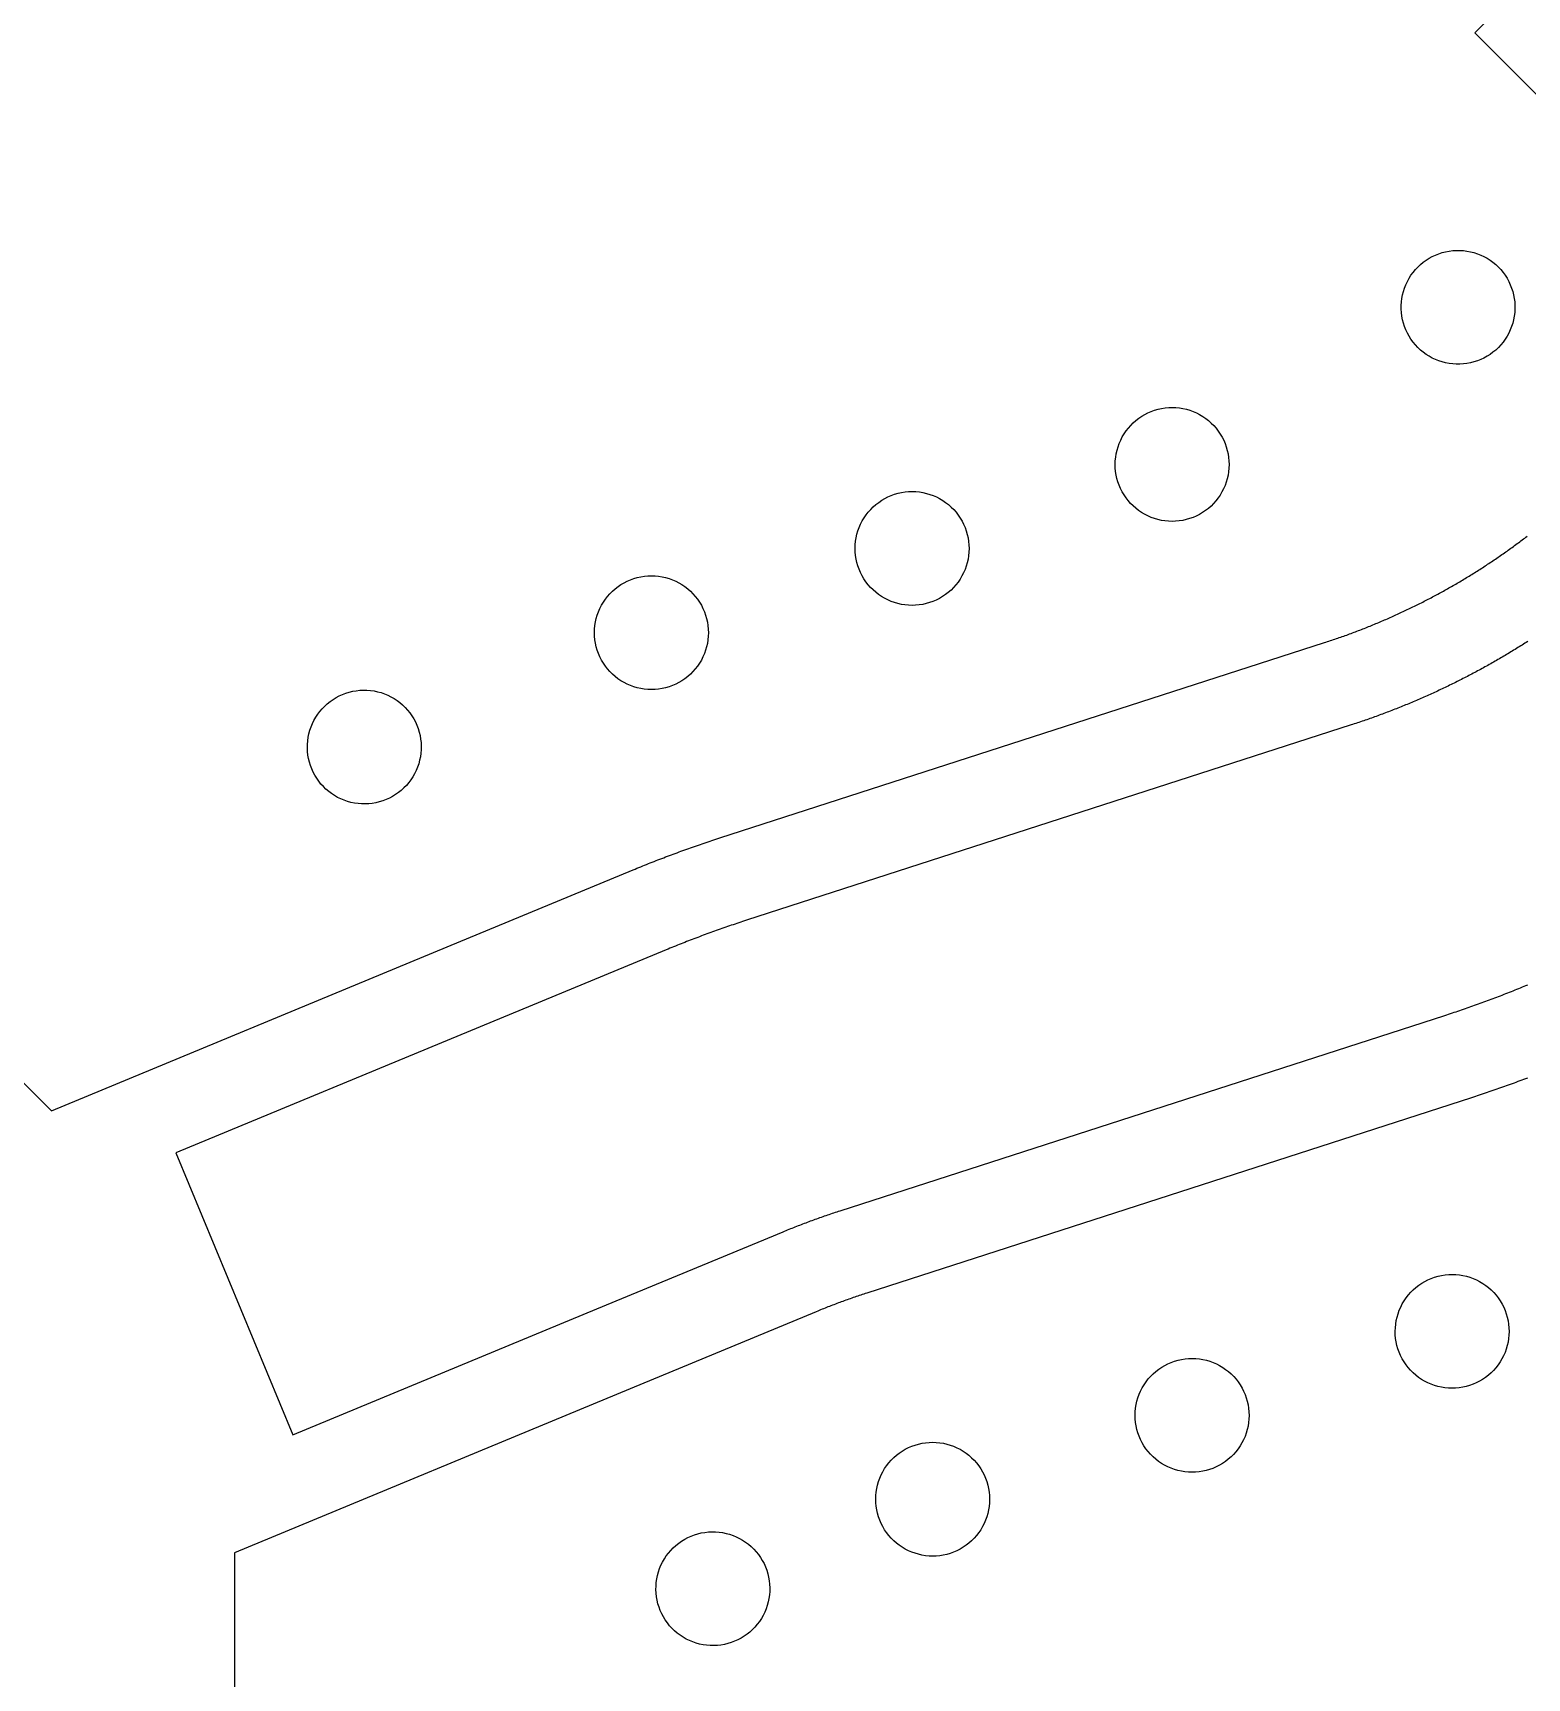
# Model space of a CAD drawing. Extents: x -13500 to 13500, y -13500 to 13500.
# Drawn here: x -7126 to -3845, y -3612 to 0 of the extents above; entities that cross this region are included whole.
import ezdxf

# ---------------------------------------------------------------- set-up
doc = ezdxf.new("R2010")
doc.units = 13
doc.header["$MEASUREMENT"] = 0
doc.layers.add('L0D0', color=1, linetype='Continuous')
doc.layers.add('L7D0', color=3, linetype='Continuous')

msp = doc.modelspace()

# ---------------------------------------------------------------- linework, layer by layer
at = {"layer": 'L0D0'}
for points in [[(-3341.08, -618.718), (-3959.798, 0), (-3341.08, 618.718)], [(-7747.336, -1704.341), (-7085.162, -2366.515), (-6216.289, -2006.615), (-6216.289, -2006.615), (-5807.628, -1837.342), (-5803.466, -1835.623), (-5799.301, -1833.911), (-5795.134, -1832.206), (-5790.963, -1830.509), (-5786.789, -1828.819), (-5782.612, -1827.137), (-5778.432, -1825.462), (-5774.249, -1823.795), (-5770.063, -1822.135), (-5765.875, -1820.482), (-5761.683, -1818.837), (-5757.488, -1817.2), (-5753.291, -1815.57), (-5749.09, -1813.947), (-5744.887, -1812.332), (-5740.681, -1810.724), (-5736.471, -1809.124), (-5732.26, -1807.532), (-5728.045, -1805.947), (-5723.827, -1804.369), (-5719.607, -1802.799), (-5715.384, -1801.237), (-5711.158, -1799.682), (-5706.929, -1798.134), (-5702.697, -1796.595), (-5698.463, -1795.062), (-5694.226, -1793.537), (-5689.987, -1792.02), (-5685.744, -1790.511), (-5681.499, -1789.009), (-5677.251, -1787.514), (-5673.001, -1786.027), (-5668.748, -1784.548), (-5664.492, -1783.076), (-5660.234, -1781.612), (-5655.973, -1780.155), (-5651.71, -1778.706), (-5647.444, -1777.265), (-5643.175, -1775.831), (-5638.904, -1774.405), (-5634.63, -1772.987), (-5630.354, -1771.576), (-5626.075, -1770.173), (-5621.794, -1768.777), (-5617.51, -1767.389), (-4289.86, -1338.519), (-4286.591, -1337.459), (-4283.325, -1336.391), (-4280.061, -1335.316), (-4276.799, -1334.233), (-4273.541, -1333.142), (-4270.284, -1332.044), (-4267.031, -1330.939), (-4263.779, -1329.825), (-4260.531, -1328.704), (-4257.285, -1327.576), (-4254.042, -1326.44), (-4250.801, -1325.296), (-4247.563, -1324.145), (-4244.328, -1322.987), (-4241.095, -1321.82), (-4237.866, -1320.647), (-4234.639, -1319.465), (-4231.414, -1318.277), (-4228.193, -1317.08), (-4224.974, -1315.877), (-4221.758, -1314.665), (-4218.545, -1313.447), (-4215.335, -1312.221), (-4212.127, -1310.987), (-4208.923, -1309.746), (-4205.721, -1308.497), (-4202.523, -1307.241), (-4199.327, -1305.977), (-4196.134, -1304.706), (-4192.944, -1303.428), (-4189.758, -1302.142), (-4186.574, -1300.849), (-4183.393, -1299.548), (-4180.215, -1298.24), (-4177.04, -1296.925), (-4173.869, -1295.602), (-4170.7, -1294.272), (-4167.535, -1292.934), (-4164.373, -1291.589), (-4161.213, -1290.237), (-4158.057, -1288.877), (-4154.905, -1287.51), (-4151.755, -1286.135), (-4148.608, -1284.754), (-4145.465, -1283.364), (-4142.325, -1281.968), (-4139.189, -1280.564), (-4136.055, -1279.153), (-4132.925, -1277.735), (-4129.798, -1276.309), (-4126.675, -1274.877), (-4123.555, -1273.436), (-4120.438, -1271.989), (-4117.325, -1270.534), (-4114.215, -1269.072), (-4111.108, -1267.603), (-4108.005, -1266.127), (-4104.905, -1264.643), (-4101.809, -1263.152), (-4098.716, -1261.654), (-4095.627, -1260.149), (-4092.541, -1258.637), (-4089.459, -1257.117), (-4086.38, -1255.59), (-4083.305, -1254.056), (-4080.234, -1252.515), (-4077.166, -1250.967), (-4074.102, -1249.411), (-4071.041, -1247.849), (-4067.984, -1246.279), (-4064.931, -1244.702), (-4061.881, -1243.118), (-4058.835, -1241.527), (-4055.793, -1239.929), (-4052.754, -1238.324), (-4049.719, -1236.712), (-4046.688, -1235.092), (-4043.661, -1233.466), (-4040.638, -1231.832), (-4037.618, -1230.192), (-4034.602, -1228.544), (-4031.59, -1226.89), (-4028.582, -1225.228), (-4025.578, -1223.56), (-4022.578, -1221.884), (-4019.582, -1220.202), (-4016.589, -1218.512), (-4013.601, -1216.816), (-4010.616, -1215.112), (-4007.635, -1213.402), (-4004.659, -1211.685), (-4001.686, -1209.96), (-3998.718, -1208.229), (-3995.753, -1206.491), (-3992.793, -1204.746), (-3989.836, -1202.994), (-3986.884, -1201.235), (-3983.936, -1199.47), (-3980.992, -1197.697), (-3978.052, -1195.918), (-3975.116, -1194.132), (-3972.185, -1192.339), (-3969.257, -1190.539), (-3966.334, -1188.732), (-3963.415, -1186.919), (-3960.5, -1185.098), (-3957.59, -1183.271), (-3954.683, -1181.437), (-3951.782, -1179.597), (-3948.884, -1177.75), (-3945.99, -1175.895), (-3943.101, -1174.035), (-3940.217, -1172.167), (-3937.336, -1170.293), (-3934.46, -1168.412), (-3931.589, -1166.524), (-3928.722, -1164.63), (-3925.859, -1162.729), (-3923.001, -1160.821), (-3920.147, -1158.907), (-3917.298, -1156.986), (-3914.453, -1155.058), (-3911.612, -1153.124), (-3908.776, -1151.183), (-3905.945, -1149.235), (-3903.118, -1147.281), (-3900.296, -1145.321), (-3897.478, -1143.353), (-3894.665, -1141.38), (-3891.857, -1139.399), (-3889.053, -1137.412), (-3886.254, -1135.419), (-3883.459, -1133.419), (-3880.669, -1131.413), (-3877.884, -1129.4), (-3875.103, -1127.38), (-3872.328, -1125.354), (-3869.557, -1123.322), (-3866.79, -1121.283), (-3864.029, -1119.238), (-3861.272, -1117.187), (-3858.52, -1115.128), (-3855.773, -1113.064), (-3853.03, -1110.993), (-3850.293, -1108.916), (-3847.56, -1106.832), (-3844.832, -1104.742)], [(-3843.624, -1335.962), (-3846.694, -1337.928), (-3849.768, -1339.888), (-3852.846, -1341.841), (-3855.929, -1343.787), (-3859.016, -1345.727), (-3862.107, -1347.659), (-3865.202, -1349.585), (-3868.302, -1351.505), (-3871.406, -1353.417), (-3874.514, -1355.323), (-3877.626, -1357.221), (-3880.742, -1359.113), (-3883.863, -1360.998), (-3886.987, -1362.877), (-3890.116, -1364.748), (-3893.249, -1366.613), (-3896.385, -1368.471), (-3899.526, -1370.321), (-3902.671, -1372.165), (-3905.82, -1374.002), (-3908.973, -1375.833), (-3912.13, -1377.656), (-3915.291, -1379.472), (-3918.456, -1381.282), (-3921.625, -1383.084), (-3924.798, -1384.88), (-3927.974, -1386.668), (-3931.155, -1388.45), (-3934.34, -1390.225), (-3937.528, -1391.992), (-3940.72, -1393.753), (-3943.916, -1395.507), (-3947.116, -1397.254), (-3950.32, -1398.993), (-3953.528, -1400.726), (-3956.739, -1402.452), (-3959.954, -1404.17), (-3963.173, -1405.882), (-3966.396, -1407.586), (-3969.622, -1409.284), (-3972.852, -1410.974), (-3976.086, -1412.658), (-3979.323, -1414.334), (-3982.564, -1416.003), (-3985.809, -1417.665), (-3989.058, -1419.32), (-3992.31, -1420.968), (-3995.565, -1422.609), (-3998.824, -1424.242), (-4002.087, -1425.869), (-4005.353, -1427.488), (-4008.623, -1429.1), (-4011.897, -1430.705), (-4015.173, -1432.303), (-4018.454, -1433.893), (-4021.738, -1435.477), (-4025.025, -1437.053), (-4028.316, -1438.622), (-4031.61, -1440.184), (-4034.907, -1441.739), (-4038.208, -1443.286), (-4041.513, -1444.826), (-4044.82, -1446.359), (-4048.132, -1447.885), (-4051.446, -1449.403), (-4054.764, -1450.914), (-4058.085, -1452.418), (-4061.409, -1453.915), (-4064.736, -1455.404), (-4068.067, -1456.886), (-4071.401, -1458.361), (-4074.739, -1459.828), (-4078.079, -1461.288), (-4081.423, -1462.741), (-4084.77, -1464.187), (-4088.12, -1465.625), (-4091.473, -1467.056), (-4094.829, -1468.479), (-4098.188, -1469.895), (-4101.551, -1471.304), (-4104.916, -1472.705), (-4108.285, -1474.099), (-4111.657, -1475.486), (-4115.031, -1476.865), (-4118.409, -1478.237), (-4121.79, -1479.602), (-4125.173, -1480.959), (-4128.56, -1482.308), (-4131.95, -1483.65), (-4135.342, -1484.985), (-4138.738, -1486.313), (-4142.136, -1487.633), (-4145.537, -1488.945), (-4148.941, -1490.25), (-4152.348, -1491.548), (-4155.758, -1492.838), (-4159.17, -1494.12), (-4162.586, -1495.396), (-4166.004, -1496.663), (-4169.425, -1497.923), (-4172.849, -1499.176), (-4176.275, -1500.421), (-4179.704, -1501.659), (-4183.136, -1502.889), (-4186.57, -1504.112), (-4190.008, -1505.327), (-4193.447, -1506.535), (-4196.89, -1507.735), (-4200.335, -1508.927), (-4203.783, -1510.112), (-4207.233, -1511.29), (-4210.686, -1512.46), (-4214.141, -1513.622), (-4217.599, -1514.777), (-4221.06, -1515.924), (-4224.522, -1517.064), (-4227.988, -1518.196), (-4231.456, -1519.32), (-5559.106, -1948.19), (-5563.252, -1949.533), (-5567.395, -1950.884), (-5571.536, -1952.243), (-5575.673, -1953.61), (-5579.809, -1954.984), (-5583.942, -1956.366), (-5588.072, -1957.756), (-5592.2, -1959.154), (-5596.325, -1960.559), (-5600.447, -1961.972), (-5604.567, -1963.392), (-5608.684, -1964.82), (-5612.798, -1966.256), (-5616.91, -1967.7), (-5621.019, -1969.151), (-5625.126, -1970.61), (-5629.229, -1972.077), (-5633.33, -1973.551), (-5637.428, -1975.033), (-5641.523, -1976.522), (-5645.616, -1978.019), (-5649.706, -1979.524), (-5653.793, -1981.037), (-5657.877, -1982.557), (-5661.958, -1984.084), (-5666.036, -1985.62), (-5670.112, -1987.163), (-5674.185, -1988.713), (-5678.254, -1990.271), (-5682.321, -1991.837), (-5686.385, -1993.41), (-5690.446, -1994.991), (-5694.504, -1996.58), (-5698.559, -1998.176), (-5702.611, -1999.779), (-5706.66, -2001.39), (-5710.706, -2003.009), (-5714.749, -2004.635), (-5718.789, -2006.269), (-5722.826, -2007.91), (-5726.86, -2009.559), (-5730.89, -2011.216), (-5734.918, -2012.879), (-6143.579, -2182.153), (-6811.544, -2458.833), (-6555.146, -3077.832), (-5887.181, -2801.152), (-5478.52, -2631.879), (-5475.182, -2630.5), (-5471.841, -2629.129), (-5468.498, -2627.765), (-5465.151, -2626.409), (-5461.801, -2625.059), (-5458.448, -2623.717), (-5455.093, -2622.383), (-5451.734, -2621.055), (-5448.373, -2619.735), (-5445.009, -2618.422), (-5441.642, -2617.116), (-5438.272, -2615.818), (-5434.9, -2614.527), (-5431.524, -2613.243), (-5428.146, -2611.967), (-5424.765, -2610.698), (-5421.381, -2609.436), (-5417.995, -2608.182), (-5414.606, -2606.935), (-5411.214, -2605.695), (-5407.819, -2604.463), (-5404.422, -2603.238), (-5401.022, -2602.02), (-5397.62, -2600.81), (-5394.215, -2599.607), (-5390.807, -2598.412), (-5387.397, -2597.224), (-5383.984, -2596.043), (-5380.569, -2594.87), (-5377.151, -2593.704), (-5373.73, -2592.546), (-5370.307, -2591.395), (-5366.882, -2590.251), (-5363.454, -2589.115), (-5360.024, -2587.986), (-5356.591, -2586.865), (-5353.156, -2585.751), (-4025.505, -2156.881), (-4021.401, -2155.551), (-4017.3, -2154.214), (-4013.201, -2152.869), (-4009.105, -2151.517), (-4005.011, -2150.156), (-4000.92, -2148.789), (-3996.831, -2147.414), (-3992.745, -2146.031), (-3988.661, -2144.64), (-3984.58, -2143.243), (-3980.502, -2141.837), (-3976.426, -2140.424), (-3972.353, -2139.004), (-3968.282, -2137.576), (-3964.214, -2136.14), (-3960.149, -2134.697), (-3956.086, -2133.247), (-3952.026, -2131.789), (-3947.969, -2130.323), (-3943.914, -2128.85), (-3939.863, -2127.37), (-3935.813, -2125.882), (-3931.767, -2124.386), (-3927.724, -2122.883), (-3923.683, -2121.373), (-3919.645, -2119.855), (-3915.61, -2118.33), (-3911.577, -2116.797), (-3907.548, -2115.257), (-3903.521, -2113.709), (-3899.498, -2112.154), (-3895.477, -2110.591), (-3891.459, -2109.022), (-3887.444, -2107.444), (-3883.431, -2105.859), (-3879.422, -2104.267), (-3875.416, -2102.668), (-3871.413, -2101.061), (-3867.412, -2099.446), (-3863.415, -2097.824), (-3859.421, -2096.195), (-3855.429, -2094.559), (-3851.441, -2092.915), (-3847.456, -2091.263), (-3843.473, -2089.605)], [(-3844.296, -2294.486), (-3848.493, -2296.081), (-3852.693, -2297.668), (-3856.895, -2299.248), (-3861.1, -2300.82), (-3865.308, -2302.385), (-3869.519, -2303.942), (-3873.732, -2305.492), (-3877.949, -2307.034), (-3882.168, -2308.569), (-3886.389, -2310.096), (-3890.614, -2311.616), (-3894.841, -2313.128), (-3899.071, -2314.633), (-3903.303, -2316.13), (-3907.538, -2317.62), (-3911.776, -2319.102), (-3916.016, -2320.576), (-3920.259, -2322.043), (-3924.505, -2323.503), (-3928.753, -2324.955), (-3933.004, -2326.399), (-3937.257, -2327.836), (-3941.513, -2329.266), (-3945.771, -2330.687), (-3950.032, -2332.101), (-3954.296, -2333.508), (-3958.562, -2334.907), (-3962.83, -2336.298), (-3967.101, -2337.682), (-5294.752, -2766.552), (-5298.063, -2767.626), (-5301.372, -2768.708), (-5304.679, -2769.798), (-5307.983, -2770.895), (-5311.284, -2772), (-5314.583, -2773.114), (-5317.879, -2774.234), (-5321.172, -2775.363), (-5324.463, -2776.499), (-5327.751, -2777.644), (-5331.037, -2778.796), (-5334.319, -2779.955), (-5337.599, -2781.123), (-5340.876, -2782.298), (-5344.151, -2783.481), (-5347.422, -2784.671), (-5350.691, -2785.87), (-5353.957, -2787.076), (-5357.22, -2788.29), (-5360.48, -2789.511), (-5363.737, -2790.74), (-5366.992, -2791.977), (-5370.243, -2793.222), (-5373.492, -2794.474), (-5376.737, -2795.734), (-5379.98, -2797.001), (-5383.219, -2798.276), (-5386.456, -2799.559), (-5389.689, -2800.849), (-5392.92, -2802.147), (-5396.147, -2803.453), (-5399.371, -2804.766), (-5402.592, -2806.087), (-5405.81, -2807.416), (-5814.471, -2976.689), (-5814.471, -2976.689), (-6683.345, -3336.588), (-6683.345, -4273.044)]]:
    msp.add_lwpolyline(points, dxfattribs=at)
at = {"layer": 'L7D0'}
for points in [[(-4000.433, -727.333), (-4008.27, -726.839), (-4016.061, -725.855), (-4023.775, -724.384), (-4031.381, -722.431), (-4038.849, -720.004), (-4046.15, -717.114), (-4053.256, -713.77), (-4060.137, -709.987), (-4066.767, -705.779), (-4073.12, -701.164), (-4079.171, -696.158), (-4084.895, -690.783), (-4090.271, -685.058), (-4095.276, -679.008), (-4099.892, -672.655), (-4104.1, -666.024), (-4107.883, -659.143), (-4111.226, -652.038), (-4114.117, -644.736), (-4116.543, -637.268), (-4118.496, -629.662), (-4119.968, -621.949), (-4120.952, -614.158), (-4121.445, -606.321), (-4121.445, -598.468), (-4120.952, -590.631), (-4119.968, -582.84), (-4118.496, -575.126), (-4116.543, -567.52), (-4114.117, -560.052), (-4111.226, -552.751), (-4107.883, -545.645), (-4104.1, -538.764), (-4099.892, -532.134), (-4095.276, -525.781), (-4090.271, -519.73), (-4084.895, -514.006), (-4079.171, -508.63), (-4073.12, -503.625), (-4066.767, -499.009), (-4060.137, -494.801), (-4053.256, -491.018), (-4046.15, -487.675), (-4038.849, -484.784), (-4031.381, -482.358), (-4023.775, -480.405), (-4016.061, -478.933), (-4008.27, -477.949), (-4000.433, -477.456), (-3992.58, -477.456), (-3984.743, -477.949), (-3976.952, -478.933), (-3969.239, -480.405), (-3961.633, -482.358), (-3954.165, -484.784), (-3946.863, -487.675), (-3939.758, -491.018), (-3932.877, -494.801), (-3926.246, -499.009), (-3919.893, -503.625), (-3913.843, -508.63), (-3908.118, -514.006), (-3902.743, -519.73), (-3897.737, -525.781), (-3893.122, -532.134), (-3888.914, -538.764), (-3885.131, -545.645), (-3881.787, -552.751), (-3878.897, -560.052), (-3876.47, -567.52), (-3874.517, -575.126), (-3873.046, -582.84), (-3872.062, -590.631), (-3871.568, -598.468), (-3871.568, -606.321), (-3872.062, -614.158), (-3873.046, -621.949), (-3874.517, -629.662), (-3876.47, -637.268), (-3878.897, -644.736), (-3881.787, -652.038), (-3885.131, -659.143), (-3888.914, -666.024), (-3893.122, -672.655), (-3897.737, -679.008), (-3902.743, -685.058), (-3908.118, -690.783), (-3913.843, -696.158), (-3919.893, -701.164), (-3926.246, -705.779), (-3932.877, -709.987), (-3939.758, -713.77), (-3946.863, -717.114), (-3954.165, -720.004), (-3961.633, -722.431), (-3969.239, -724.384), (-3976.952, -725.855), (-3984.743, -726.839), (-3992.58, -727.333)], [(-4624.53, -1072.39), (-4632.378, -1072.13), (-4640.195, -1071.378), (-4647.948, -1070.136), (-4655.609, -1068.41), (-4663.146, -1066.206), (-4670.53, -1063.534), (-4677.732, -1060.403), (-4684.722, -1056.825), (-4691.475, -1052.817), (-4697.962, -1048.392), (-4704.158, -1043.568), (-4710.04, -1038.365), (-4715.583, -1032.803), (-4720.766, -1026.903), (-4725.568, -1020.69), (-4729.971, -1014.188), (-4733.957, -1007.422), (-4737.51, -1000.419), (-4740.616, -993.207), (-4743.264, -985.814), (-4745.442, -978.269), (-4747.142, -970.603), (-4748.357, -962.845), (-4749.082, -955.026), (-4749.316, -947.177), (-4749.056, -939.328), (-4748.303, -931.512), (-4747.061, -923.758), (-4745.335, -916.097), (-4743.132, -908.56), (-4740.459, -901.176), (-4737.328, -893.975), (-4733.751, -886.984), (-4729.742, -880.232), (-4725.317, -873.744), (-4720.494, -867.548), (-4715.29, -861.666), (-4709.728, -856.123), (-4703.829, -850.94), (-4697.616, -846.138), (-4691.114, -841.735), (-4684.348, -837.749), (-4677.345, -834.196), (-4670.133, -831.09), (-4662.74, -828.442), (-4655.195, -826.264), (-4647.528, -824.565), (-4639.77, -823.349), (-4631.951, -822.624), (-4624.102, -822.391), (-4616.254, -822.651), (-4608.437, -823.403), (-4600.683, -824.645), (-4593.023, -826.371), (-4585.485, -828.575), (-4578.102, -831.247), (-4570.9, -834.378), (-4563.909, -837.955), (-4557.157, -841.964), (-4550.67, -846.389), (-4544.473, -851.213), (-4538.592, -856.416), (-4533.049, -861.978), (-4527.866, -867.877), (-4523.063, -874.09), (-4518.66, -880.593), (-4514.675, -887.359), (-4511.122, -894.361), (-4508.015, -901.574), (-4505.368, -908.967), (-4503.19, -916.511), (-4501.49, -924.178), (-4500.275, -931.936), (-4499.549, -939.755), (-4499.316, -947.604), (-4499.576, -955.453), (-4500.328, -963.269), (-4501.57, -971.023), (-4503.296, -978.684), (-4505.5, -986.221), (-4508.173, -993.605), (-4511.304, -1000.806), (-4514.881, -1007.797), (-4518.89, -1014.549), (-4523.315, -1021.036), (-4528.138, -1027.233), (-4533.341, -1033.114), (-4538.903, -1038.658), (-4544.803, -1043.841), (-4551.016, -1048.643), (-4557.518, -1053.046), (-4564.284, -1057.032), (-4571.287, -1060.585), (-4578.499, -1063.691), (-4585.892, -1066.338), (-4593.437, -1068.516), (-4601.103, -1070.216), (-4608.861, -1071.431), (-4616.68, -1072.157)], [(-5195.48, -1256.824), (-5203.328, -1256.564), (-5211.145, -1255.812), (-5218.898, -1254.57), (-5226.559, -1252.844), (-5234.096, -1250.64), (-5241.48, -1247.968), (-5248.682, -1244.837), (-5255.672, -1241.259), (-5262.425, -1237.251), (-5268.912, -1232.826), (-5275.108, -1228.002), (-5280.99, -1222.799), (-5286.533, -1217.237), (-5291.716, -1211.337), (-5296.518, -1205.124), (-5300.921, -1198.622), (-5304.907, -1191.856), (-5308.46, -1184.853), (-5311.566, -1177.641), (-5314.214, -1170.248), (-5316.392, -1162.703), (-5318.092, -1155.037), (-5319.307, -1147.279), (-5320.032, -1139.46), (-5320.266, -1131.611), (-5320.006, -1123.762), (-5319.253, -1115.946), (-5318.011, -1108.192), (-5316.285, -1100.531), (-5314.082, -1092.994), (-5311.409, -1085.61), (-5308.278, -1078.409), (-5304.701, -1071.418), (-5300.692, -1064.666), (-5296.267, -1058.178), (-5291.444, -1051.982), (-5286.24, -1046.1), (-5280.678, -1040.557), (-5274.779, -1035.374), (-5268.566, -1030.572), (-5262.064, -1026.169), (-5255.298, -1022.183), (-5248.295, -1018.63), (-5241.083, -1015.524), (-5233.69, -1012.876), (-5226.145, -1010.698), (-5218.478, -1008.999), (-5210.72, -1007.783), (-5202.901, -1007.058), (-5195.052, -1006.825), (-5187.204, -1007.085), (-5179.387, -1007.837), (-5171.633, -1009.079), (-5163.973, -1010.805), (-5156.435, -1013.009), (-5149.052, -1015.681), (-5141.85, -1018.812), (-5134.859, -1022.389), (-5128.107, -1026.398), (-5121.62, -1030.823), (-5115.423, -1035.647), (-5109.542, -1040.85), (-5103.999, -1046.412), (-5098.816, -1052.311), (-5094.013, -1058.524), (-5089.61, -1065.027), (-5085.625, -1071.793), (-5082.072, -1078.795), (-5078.965, -1086.008), (-5076.318, -1093.401), (-5074.14, -1100.945), (-5072.44, -1108.612), (-5071.225, -1116.37), (-5070.499, -1124.189), (-5070.266, -1132.038), (-5070.526, -1139.887), (-5071.278, -1147.703), (-5072.52, -1155.457), (-5074.246, -1163.118), (-5076.45, -1170.655), (-5079.123, -1178.039), (-5082.254, -1185.24), (-5085.831, -1192.231), (-5089.84, -1198.983), (-5094.265, -1205.47), (-5099.088, -1211.667), (-5104.291, -1217.548), (-5109.853, -1223.092), (-5115.753, -1228.275), (-5121.966, -1233.077), (-5128.468, -1237.48), (-5135.234, -1241.466), (-5142.237, -1245.019), (-5149.449, -1248.125), (-5156.842, -1250.772), (-5164.387, -1252.95), (-5172.053, -1254.65), (-5179.811, -1255.865), (-5187.63, -1256.591)], [(-5767.598, -1441.695), (-5775.447, -1441.446), (-5783.264, -1440.705), (-5791.02, -1439.474), (-5798.683, -1437.759), (-5806.223, -1435.565), (-5813.611, -1432.903), (-5820.817, -1429.782), (-5827.813, -1426.215), (-5834.57, -1422.216), (-5841.064, -1417.8), (-5847.267, -1412.985), (-5853.156, -1407.791), (-5858.707, -1402.236), (-5863.899, -1396.344), (-5868.71, -1390.138), (-5873.122, -1383.642), (-5877.117, -1376.882), (-5880.68, -1369.884), (-5883.797, -1362.676), (-5886.454, -1355.287), (-5888.643, -1347.745), (-5890.354, -1340.081), (-5891.58, -1332.325), (-5892.316, -1324.507), (-5892.561, -1316.658), (-5892.312, -1308.809), (-5891.57, -1300.991), (-5890.34, -1293.236), (-5888.624, -1285.573), (-5886.431, -1278.032), (-5883.769, -1270.645), (-5880.648, -1263.439), (-5877.081, -1256.443), (-5873.082, -1249.685), (-5868.666, -1243.192), (-5863.851, -1236.988), (-5858.656, -1231.099), (-5853.102, -1225.548), (-5847.21, -1220.357), (-5841.004, -1215.546), (-5834.508, -1211.134), (-5827.748, -1207.139), (-5820.75, -1203.576), (-5813.542, -1200.459), (-5806.153, -1197.801), (-5798.611, -1195.613), (-5790.947, -1193.902), (-5783.191, -1192.676), (-5775.373, -1191.939), (-5767.524, -1191.695), (-5759.675, -1191.944), (-5751.857, -1192.685), (-5744.102, -1193.916), (-5736.439, -1195.631), (-5728.898, -1197.824), (-5721.511, -1200.486), (-5714.305, -1203.607), (-5707.309, -1207.174), (-5700.551, -1211.174), (-5694.058, -1215.59), (-5687.854, -1220.404), (-5681.965, -1225.599), (-5676.414, -1231.153), (-5671.223, -1237.045), (-5666.412, -1243.252), (-5662, -1249.748), (-5658.005, -1256.508), (-5654.442, -1263.506), (-5651.325, -1270.714), (-5648.667, -1278.103), (-5646.479, -1285.645), (-5644.768, -1293.309), (-5643.542, -1301.065), (-5642.805, -1308.883), (-5642.561, -1316.732), (-5642.81, -1324.581), (-5643.551, -1332.398), (-5644.782, -1340.154), (-5646.497, -1347.817), (-5648.69, -1355.357), (-5651.352, -1362.745), (-5654.473, -1369.951), (-5658.04, -1376.947), (-5662.04, -1383.704), (-5666.455, -1390.198), (-5671.27, -1396.401), (-5676.465, -1402.29), (-5682.019, -1407.841), (-5687.911, -1413.033), (-5694.118, -1417.844), (-5700.614, -1422.256), (-5707.374, -1426.251), (-5714.372, -1429.814), (-5721.58, -1432.931), (-5728.969, -1435.588), (-5736.51, -1437.777), (-5744.175, -1439.488), (-5751.931, -1440.714), (-5759.749, -1441.451)], [(-6396.1, -1692.757), (-6403.952, -1692.634), (-6411.78, -1692.018), (-6419.555, -1690.911), (-6427.244, -1689.319), (-6434.818, -1687.247), (-6442.248, -1684.703), (-6449.503, -1681.698), (-6456.555, -1678.243), (-6463.376, -1674.352), (-6469.939, -1670.041), (-6476.219, -1665.326), (-6482.19, -1660.226), (-6487.829, -1654.762), (-6493.114, -1648.953), (-6498.024, -1642.825), (-6502.539, -1636.4), (-6506.642, -1629.705), (-6510.317, -1622.765), (-6513.548, -1615.608), (-6516.324, -1608.262), (-6518.633, -1600.757), (-6520.466, -1593.121), (-6521.816, -1585.385), (-6522.678, -1577.58), (-6523.048, -1569.736), (-6522.925, -1561.884), (-6522.309, -1554.056), (-6521.202, -1546.281), (-6519.61, -1538.592), (-6517.538, -1531.017), (-6514.994, -1523.588), (-6511.989, -1516.333), (-6508.534, -1509.281), (-6504.643, -1502.46), (-6500.332, -1495.897), (-6495.617, -1489.617), (-6490.517, -1483.646), (-6485.053, -1478.007), (-6479.244, -1472.722), (-6473.116, -1467.812), (-6466.691, -1463.297), (-6459.996, -1459.194), (-6453.056, -1455.519), (-6445.899, -1452.288), (-6438.553, -1449.512), (-6431.048, -1447.203), (-6423.412, -1445.37), (-6415.676, -1444.02), (-6407.871, -1443.158), (-6400.027, -1442.788), (-6392.175, -1442.911), (-6384.347, -1443.527), (-6376.572, -1444.634), (-6368.883, -1446.226), (-6361.308, -1448.298), (-6353.879, -1450.842), (-6346.624, -1453.847), (-6339.572, -1457.302), (-6332.751, -1461.192), (-6326.188, -1465.504), (-6319.908, -1470.219), (-6313.937, -1475.319), (-6308.298, -1480.783), (-6303.013, -1486.591), (-6298.103, -1492.72), (-6293.588, -1499.145), (-6289.484, -1505.84), (-6285.81, -1512.78), (-6282.578, -1519.937), (-6279.803, -1527.283), (-6277.494, -1534.788), (-6275.661, -1542.424), (-6274.31, -1550.16), (-6273.449, -1557.965), (-6273.079, -1565.809), (-6273.202, -1573.661), (-6273.818, -1581.489), (-6274.925, -1589.264), (-6276.517, -1596.953), (-6278.589, -1604.528), (-6281.133, -1611.957), (-6284.138, -1619.212), (-6287.593, -1626.264), (-6291.483, -1633.085), (-6295.795, -1639.648), (-6300.51, -1645.928), (-6305.61, -1651.899), (-6311.074, -1657.538), (-6316.882, -1662.823), (-6323.011, -1667.733), (-6329.436, -1672.248), (-6336.131, -1676.351), (-6343.071, -1680.026), (-6350.228, -1683.257), (-6357.574, -1686.033), (-6365.079, -1688.342), (-6372.715, -1690.175), (-6380.451, -1691.525), (-6388.256, -1692.387)], [(-4009.75, -2975.557), (-4017.598, -2975.297), (-4025.415, -2974.545), (-4033.169, -2973.303), (-4040.829, -2971.577), (-4048.367, -2969.373), (-4055.75, -2966.701), (-4062.952, -2963.57), (-4069.943, -2959.993), (-4076.695, -2955.984), (-4083.182, -2951.559), (-4089.379, -2946.735), (-4095.26, -2941.532), (-4100.803, -2935.97), (-4105.986, -2930.071), (-4110.789, -2923.858), (-4115.192, -2917.355), (-4119.177, -2910.589), (-4122.73, -2903.587), (-4125.837, -2896.374), (-4128.484, -2888.981), (-4130.662, -2881.437), (-4132.362, -2873.77), (-4133.577, -2866.012), (-4134.303, -2858.193), (-4134.536, -2850.344), (-4134.276, -2842.495), (-4133.524, -2834.679), (-4132.282, -2826.925), (-4130.556, -2819.264), (-4128.352, -2811.727), (-4125.679, -2804.343), (-4122.548, -2797.142), (-4118.971, -2790.151), (-4114.962, -2783.399), (-4110.537, -2776.912), (-4105.714, -2770.715), (-4100.511, -2764.834), (-4094.949, -2759.29), (-4089.049, -2754.107), (-4082.836, -2749.305), (-4076.334, -2744.902), (-4069.568, -2740.916), (-4062.565, -2737.363), (-4055.353, -2734.257), (-4047.96, -2731.61), (-4040.415, -2729.432), (-4032.749, -2727.732), (-4024.991, -2726.517), (-4017.172, -2725.791), (-4009.322, -2725.558), (-4001.474, -2725.818), (-3993.657, -2726.57), (-3985.904, -2727.812), (-3978.243, -2729.538), (-3970.706, -2731.742), (-3963.322, -2734.414), (-3956.12, -2737.545), (-3949.13, -2741.123), (-3942.377, -2745.131), (-3935.89, -2749.556), (-3929.694, -2754.38), (-3923.812, -2759.583), (-3918.269, -2765.145), (-3913.086, -2771.045), (-3908.284, -2777.258), (-3903.881, -2783.76), (-3899.895, -2790.526), (-3896.342, -2797.529), (-3893.236, -2804.741), (-3890.588, -2812.134), (-3888.41, -2819.679), (-3886.71, -2827.345), (-3885.495, -2835.103), (-3884.77, -2842.922), (-3884.536, -2850.771), (-3884.796, -2858.62), (-3885.549, -2866.436), (-3886.791, -2874.19), (-3888.517, -2881.851), (-3890.72, -2889.388), (-3893.393, -2896.772), (-3896.524, -2903.973), (-3900.101, -2910.964), (-3904.11, -2917.716), (-3908.535, -2924.204), (-3913.358, -2930.4), (-3918.562, -2936.282), (-3924.124, -2941.825), (-3930.023, -2947.008), (-3936.236, -2951.81), (-3942.738, -2956.213), (-3949.504, -2960.199), (-3956.507, -2963.752), (-3963.719, -2966.858), (-3971.112, -2969.506), (-3978.657, -2971.684), (-3986.324, -2973.383), (-3994.082, -2974.599), (-4001.901, -2975.324)], [(-4580.7, -3159.991), (-4588.548, -3159.731), (-4596.365, -3158.979), (-4604.119, -3157.737), (-4611.779, -3156.011), (-4619.317, -3153.807), (-4626.7, -3151.135), (-4633.902, -3148.004), (-4640.893, -3144.427), (-4647.645, -3140.418), (-4654.132, -3135.993), (-4660.329, -3131.169), (-4666.21, -3125.966), (-4671.753, -3120.404), (-4676.936, -3114.505), (-4681.739, -3108.292), (-4686.142, -3101.789), (-4690.127, -3095.023), (-4693.68, -3088.021), (-4696.787, -3080.808), (-4699.434, -3073.415), (-4701.612, -3065.871), (-4703.312, -3058.204), (-4704.527, -3050.446), (-4705.253, -3042.627), (-4705.486, -3034.778), (-4705.226, -3026.929), (-4704.474, -3019.113), (-4703.232, -3011.359), (-4701.506, -3003.698), (-4699.302, -2996.161), (-4696.629, -2988.777), (-4693.498, -2981.576), (-4689.921, -2974.585), (-4685.912, -2967.833), (-4681.487, -2961.346), (-4676.664, -2955.149), (-4671.461, -2949.268), (-4665.899, -2943.724), (-4659.999, -2938.541), (-4653.786, -2933.739), (-4647.284, -2929.336), (-4640.518, -2925.35), (-4633.515, -2921.797), (-4626.303, -2918.691), (-4618.91, -2916.044), (-4611.365, -2913.866), (-4603.699, -2912.166), (-4595.941, -2910.951), (-4588.122, -2910.225), (-4580.272, -2909.992), (-4572.424, -2910.252), (-4564.607, -2911.004), (-4556.854, -2912.246), (-4549.193, -2913.972), (-4541.656, -2916.176), (-4534.272, -2918.848), (-4527.07, -2921.979), (-4520.08, -2925.557), (-4513.327, -2929.565), (-4506.84, -2933.99), (-4500.644, -2938.814), (-4494.762, -2944.017), (-4489.219, -2949.579), (-4484.036, -2955.479), (-4479.234, -2961.692), (-4474.831, -2968.194), (-4470.845, -2974.96), (-4467.292, -2981.963), (-4464.186, -2989.175), (-4461.538, -2996.568), (-4459.36, -3004.113), (-4457.66, -3011.779), (-4456.445, -3019.537), (-4455.72, -3027.356), (-4455.486, -3035.205), (-4455.746, -3043.054), (-4456.499, -3050.87), (-4457.741, -3058.624), (-4459.467, -3066.285), (-4461.67, -3073.822), (-4464.343, -3081.206), (-4467.474, -3088.407), (-4471.051, -3095.398), (-4475.06, -3102.15), (-4479.485, -3108.638), (-4484.308, -3114.834), (-4489.512, -3120.716), (-4495.074, -3126.259), (-4500.973, -3131.442), (-4507.186, -3136.244), (-4513.688, -3140.647), (-4520.454, -3144.633), (-4527.457, -3148.186), (-4534.669, -3151.292), (-4542.062, -3153.94), (-4549.607, -3156.118), (-4557.274, -3157.817), (-4565.032, -3159.033), (-4572.851, -3159.758)], [(-5150.128, -3343.991), (-5157.977, -3343.742), (-5165.795, -3343.001), (-5173.55, -3341.77), (-5181.213, -3340.055), (-5188.754, -3337.862), (-5196.141, -3335.2), (-5203.347, -3332.079), (-5210.343, -3328.512), (-5217.101, -3324.512), (-5223.594, -3320.096), (-5229.798, -3315.282), (-5235.687, -3310.087), (-5241.238, -3304.533), (-5246.429, -3298.641), (-5251.24, -3292.434), (-5255.652, -3285.938), (-5259.647, -3279.178), (-5263.21, -3272.18), (-5266.327, -3264.972), (-5268.985, -3257.583), (-5271.173, -3250.041), (-5272.884, -3242.377), (-5274.11, -3234.621), (-5274.847, -3226.803), (-5275.091, -3218.954), (-5274.842, -3211.105), (-5274.101, -3203.288), (-5272.87, -3195.532), (-5271.155, -3187.869), (-5268.962, -3180.329), (-5266.3, -3172.941), (-5263.179, -3165.735), (-5259.612, -3158.739), (-5255.612, -3151.982), (-5251.197, -3145.488), (-5246.382, -3139.285), (-5241.187, -3133.396), (-5235.633, -3127.845), (-5229.741, -3122.653), (-5223.534, -3117.842), (-5217.038, -3113.43), (-5210.278, -3109.435), (-5203.28, -3105.872), (-5196.072, -3102.755), (-5188.683, -3100.098), (-5181.142, -3097.909), (-5173.477, -3096.198), (-5165.721, -3094.972), (-5157.903, -3094.235), (-5150.054, -3093.991), (-5142.205, -3094.24), (-5134.388, -3094.981), (-5126.632, -3096.212), (-5118.969, -3097.927), (-5111.429, -3100.121), (-5104.041, -3102.783), (-5096.835, -3105.904), (-5089.839, -3109.471), (-5083.082, -3113.47), (-5076.588, -3117.886), (-5070.385, -3122.701), (-5064.496, -3127.895), (-5058.945, -3133.45), (-5053.753, -3139.342), (-5048.942, -3145.548), (-5044.53, -3152.044), (-5040.535, -3158.804), (-5036.972, -3165.802), (-5033.855, -3173.01), (-5031.198, -3180.399), (-5029.009, -3187.941), (-5027.298, -3195.605), (-5026.072, -3203.361), (-5025.336, -3211.179), (-5025.091, -3219.028), (-5025.34, -3226.877), (-5026.082, -3234.695), (-5027.312, -3242.45), (-5029.028, -3250.113), (-5031.221, -3257.654), (-5033.883, -3265.041), (-5037.004, -3272.247), (-5040.571, -3279.243), (-5044.57, -3286.001), (-5048.986, -3292.494), (-5053.801, -3298.698), (-5058.996, -3304.587), (-5064.55, -3310.138), (-5070.442, -3315.329), (-5076.648, -3320.14), (-5083.144, -3324.552), (-5089.904, -3328.547), (-5096.902, -3332.11), (-5104.11, -3335.227), (-5111.499, -3337.885), (-5119.041, -3340.073), (-5126.705, -3341.784), (-5134.461, -3343.01), (-5142.279, -3343.747)], [(-5630.733, -3540.516), (-5638.585, -3540.393), (-5646.413, -3539.777), (-5654.188, -3538.67), (-5661.877, -3537.078), (-5669.452, -3535.006), (-5676.881, -3532.462), (-5684.136, -3529.457), (-5691.188, -3526.002), (-5698.009, -3522.112), (-5704.572, -3517.8), (-5710.852, -3513.085), (-5716.823, -3507.985), (-5722.462, -3502.521), (-5727.747, -3496.713), (-5732.657, -3490.584), (-5737.172, -3484.159), (-5741.276, -3477.464), (-5744.95, -3470.524), (-5748.182, -3463.367), (-5750.957, -3456.021), (-5753.266, -3448.516), (-5755.099, -3440.88), (-5756.45, -3433.144), (-5757.311, -3425.339), (-5757.681, -3417.495), (-5757.558, -3409.643), (-5756.942, -3401.815), (-5755.835, -3394.04), (-5754.243, -3386.351), (-5752.171, -3378.776), (-5749.627, -3371.347), (-5746.622, -3364.092), (-5743.167, -3357.04), (-5739.277, -3350.219), (-5734.965, -3343.656), (-5730.25, -3337.376), (-5725.15, -3331.405), (-5719.686, -3325.766), (-5713.878, -3320.481), (-5707.749, -3315.571), (-5701.324, -3311.056), (-5694.629, -3306.953), (-5687.689, -3303.278), (-5680.532, -3300.047), (-5673.186, -3297.271), (-5665.681, -3294.962), (-5658.045, -3293.129), (-5650.309, -3291.779), (-5642.504, -3290.917), (-5634.66, -3290.547), (-5626.808, -3290.67), (-5618.98, -3291.286), (-5611.205, -3292.393), (-5603.516, -3293.985), (-5595.942, -3296.057), (-5588.512, -3298.601), (-5581.257, -3301.606), (-5574.205, -3305.061), (-5567.384, -3308.952), (-5560.821, -3313.263), (-5554.541, -3317.978), (-5548.57, -3323.078), (-5542.931, -3328.542), (-5537.646, -3334.351), (-5532.736, -3340.479), (-5528.221, -3346.904), (-5524.118, -3353.599), (-5520.443, -3360.539), (-5517.212, -3367.696), (-5514.436, -3375.042), (-5512.127, -3382.547), (-5510.294, -3390.183), (-5508.944, -3397.919), (-5508.082, -3405.724), (-5507.712, -3413.568), (-5507.835, -3421.42), (-5508.451, -3429.248), (-5509.558, -3437.023), (-5511.15, -3444.712), (-5513.222, -3452.287), (-5515.766, -3459.716), (-5518.771, -3466.971), (-5522.226, -3474.023), (-5526.117, -3480.844), (-5530.428, -3487.407), (-5535.143, -3493.687), (-5540.243, -3499.658), (-5545.707, -3505.297), (-5551.516, -3510.582), (-5557.644, -3515.492), (-5564.069, -3520.007), (-5570.764, -3524.11), (-5577.704, -3527.785), (-5584.861, -3531.016), (-5592.207, -3533.792), (-5599.712, -3536.101), (-5607.348, -3537.934), (-5615.084, -3539.284), (-5622.889, -3540.146)]]:
    msp.add_lwpolyline(points, close=True, dxfattribs=at)

doc.saveas('drawing.dxf')
